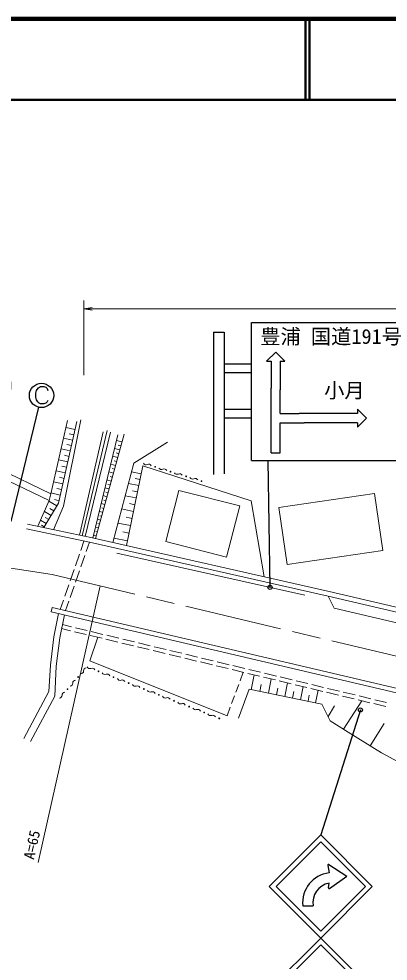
# Model space of a CAD drawing. Units: millimetres, scale not verified. Extents: x 40000 to 680000, y 20000 to 380000.
# Drawn here: x 262381 to 307946, y 263697 to 380000 of the extents above; entities that cross this region are included whole.
import ezdxf
from ezdxf.enums import TextEntityAlignment as Align

# ---------------------------------------------------------------- set-up
doc = ezdxf.new("R2010")
doc.units = ezdxf.units.MM
doc.header["$LTSCALE"] = 1000
doc.linetypes.add('CHAIN', pattern=[18.5, 12, -1.5, 3.5, -1.5])
for name, color, linetype, lineweight in [('M-BMK', 2, 'CHAIN', 13), ('M-BMK-HTXT', 7, 'Continuous', 13), ('M-STR-HTXT', 7, 'Continuous', 13), ('M-STR-STRC', 7, 'Continuous', 25), ('M-TTL', 2, 'Continuous', 140), ('M-TTL-LINE', 7, 'Continuous', 50), ('M-WORK', 1, 'Continuous', 13)]:
    doc.layers.add(name, color=color, linetype=linetype, lineweight=lineweight)
doc.styles.add('ＭＳ ゴシック', font='')
doc.styles.get('ＭＳ ゴシック').set_extended_font_data('MS Gothic')

# ---------------------------------------------------------------- blocks, each defined once
blk = doc.blocks.new('open_arrow')
at = {"color": 0, "linetype": 'Continuous', "lineweight": -2}
blk.add_lwpolyline([(7.5, 1.25), (0, 0), (7.5, -1.25)], dxfattribs=at)

msp = doc.modelspace()

# ---------------------------------------------------------------- linework, layer by layer
at = {"layer": 'M-BMK'}
msp.add_lwpolyline([(366673, 287622), (266488, 311420), (261372, 312200)], dxfattribs=at)
at = {"layer": 'M-BMK-HTXT'}
msp.add_line((272428, 310009), (264770, 275857), dxfattribs=at)
at = {"layer": 'M-STR-HTXT'}
for p, q in [((270412, 336030), (270412, 345223)), ((270412, 344223), (389363, 344223))]:
    msp.add_line(p, q, dxfattribs=at)
at = {"layer": 'M-STR-STRC'}
for p, q in [((291085, 325473), (291085, 342503)), ((291085, 342503), (311232, 342503)), ((286381, 341349), (287725, 341349)), ((286381, 341349), (286381, 323759)), ((287725, 341349), (287725, 323839)), ((294069, 338860), (292949, 337740)), ((295189, 337740), (294069, 338860)), ((287725, 337429), (291085, 337429)), ((292949, 337740), (293509, 337740)), ((293509, 337740), (293509, 334423)), ((294629, 337740), (294629, 334224)), ((294629, 337740), (295189, 337740)), ((291085, 336309), (287725, 336309)), ((264484, 333806), (264561, 334134)), ((264484, 333310), (264484, 333806)), ((264561, 334134), (264642, 334235)), ((264642, 334235), (264814, 334468)), ((264814, 334468), (265047, 334626)), ((265047, 334626), (265465, 334629)), ((265465, 334629), (265708, 334552)), ((265708, 334552), (265874, 334387)), ((265874, 334387), (265961, 334134)), ((293518, 326440), (293509, 334423)), ((294629, 331278), (294629, 334224)), ((264555, 332993), (264484, 333310)), ((264723, 332740), (264555, 332993)), ((264882, 332578), (264723, 332740)), ((265877, 332744), (265712, 332572)), ((265951, 332895), (265877, 332744)), ((261452, 317976), (264828, 332061)), ((265057, 332494), (264882, 332578)), ((265469, 332494), (265057, 332494)), ((265712, 332572), (265469, 332494)), ((287725, 331829), (291085, 331829)), ((305278, 330718), (304158, 331838)), ((304158, 331838), (304158, 331278)), ((291085, 330709), (287725, 330709)), ((294629, 331278), (296961, 331278)), ((304158, 331278), (296961, 331278)), ((304158, 329598), (305278, 330718)), ((294629, 326442), (294629, 330158)), ((294629, 330158), (297602, 330158)), ((304158, 330158), (297602, 330158)), ((304158, 330158), (304158, 329598)), ((293518, 326440), (294629, 326442)), ((291085, 325473), (311232, 325473)), ((293371, 309836), (293138, 325473)), ((304529, 294700), (299629, 279280)), ((300502, 275522), (300661, 274591)), ((300634, 275609), (302866, 274180)), ((300589, 272745), (300661, 273317)), ((300725, 272664), (302866, 274180)), ((297416, 270537), (298687, 270537))]:
    msp.add_line(p, q, dxfattribs=at)
for points in [[(299629, 266553), (305993, 272916), (299629, 279280), (293265, 272916)], [(299629, 267401), (305144, 272916), (299629, 278432), (294113, 272916)], [(299629, 253825), (305993, 260189), (299629, 266553), (293265, 260189)], [(299629, 254673), (305144, 260189), (299629, 265704), (294113, 260189)]]:
    msp.add_lwpolyline(points, close=True, dxfattribs=at)
for centre, radius in [((265177, 333520), 1500), ((265177, 333520), 1500), ((293371, 309836), 250), ((304529, 294700), 250)]:
    msp.add_circle(centre, radius, dxfattribs=at)
for centre, radius, start, end in [((301092, 270921), 3696, 96.70317, 185.95551), ((300587, 275536), 86.3, 57.38076, 189.69095), ((301092, 270921), 2435, 100.20397, 189.06004), ((300675, 272734), 86.3, 172.87498, 305.31121)]:
    msp.add_arc(centre, radius, start, end, dxfattribs=at)
at = {"layer": 'M-TTL'}
msp.add_line((680000, 380000), (40000, 380000), dxfattribs=at)
at = {"layer": 'M-TTL-LINE'}
for p, q in [((297750, 380000), (297750, 370000)), ((298250, 380000), (298250, 370000)), ((40000, 370000), (680000, 370000))]:
    msp.add_line(p, q, dxfattribs=at)
at = {"layer": 'M-WORK'}
for p, q in [((269306, 329335), (268202, 329581)), ((273273, 329204), (270189, 316201)), ((269010, 328011), (267898, 328259)), ((269158, 328673), (268606, 328796)), ((269883, 316266), (272804, 329017)), ((270549, 316124), (273672, 328993)), ((274587, 328665), (271511, 315915)), ((271829, 315844), (275367, 328740)), ((268712, 326676), (267590, 326926)), ((268861, 327343), (268305, 327467)), ((274838, 326811), (274183, 326991)), ((275102, 327775), (274418, 327963)), ((274970, 327293), (274628, 327387)), ((268562, 326003), (268001, 326128)), ((274573, 325847), (273948, 326018)), ((274706, 326329), (274378, 326419)), ((268412, 325330), (267280, 325582)), ((268260, 324651), (267694, 324777)), ((274309, 324882), (273714, 325046)), ((274441, 325365), (274129, 325450)), ((268109, 323972), (266968, 324227)), ((267956, 323288), (267385, 323415)), ((274044, 323918), (273479, 324073)), ((273912, 323436), (273629, 323513)), ((274176, 324400), (273879, 324482)), ((277484, 323855), (276277, 324103)), ((267803, 322603), (266653, 322860)), ((273780, 322954), (273244, 323100)), ((273647, 322471), (273380, 322545)), ((277187, 322407), (275899, 322671)), ((277336, 323131), (276732, 323255)), ((267495, 321223), (266335, 321482)), ((267649, 321913), (267074, 322042)), ((273250, 321025), (272775, 321155)), ((273515, 321989), (273010, 322128)), ((273383, 321507), (273130, 321576)), ((276870, 320862), (275496, 321144)), ((277028, 321634), (276385, 321766)), ((282124, 321799), (280504, 315479)), ((289629, 319875), (282124, 321799)), ((294472, 319678), (306269, 321413)), ((306269, 321413), (307305, 314374)), ((267064, 319879), (266083, 320468)), ((267339, 320527), (266759, 320657)), ((272986, 320061), (272541, 320183)), ((273118, 320543), (272881, 320608)), ((276701, 320037), (276014, 320178)), ((288010, 313556), (289629, 319875)), ((266357, 318702), (265531, 319198)), ((266711, 319290), (266220, 319585)), ((272721, 319096), (272306, 319210)), ((272589, 318614), (272381, 318671)), ((272854, 319578), (272631, 319639)), ((276532, 319213), (275066, 319514)), ((295507, 312639), (294472, 319678)), ((265762, 317710), (265066, 318128)), ((266060, 318206), (265646, 318454)), ((272457, 318132), (272071, 318238)), ((272324, 317650), (272132, 317702)), ((276171, 317454), (274606, 317775)), ((276351, 318333), (275618, 318484)), ((265505, 317282), (265157, 317490)), ((272192, 317167), (271837, 317265)), ((272060, 316685), (271882, 316734)), ((275978, 316515), (275196, 316675)), ((270015, 314396), (270412, 315540)), ((271113, 315390), (270705, 314240)), ((271928, 316203), (271602, 316292)), ((275785, 315576), (274116, 315919)), ((280504, 315479), (288010, 313556)), ((274490, 314047), (297675, 308876)), ((307305, 314374), (295507, 312639)), ((269360, 312507), (269852, 313924)), ((270537, 313768), (270036, 312355)), ((268704, 310618), (269196, 312035)), ((269868, 311884), (269367, 310470)), ((268048, 308728), (268540, 310145)), ((269200, 309999), (268698, 308585)), ((267487, 307112), (267884, 308256)), ((266499, 307344), (266373, 306809)), ((268531, 308114), (268122, 306963)), ((267645, 304747), (268754, 304480)), ((267762, 305233), (268871, 304967)), ((269357, 304850), (270815, 304499)), ((269240, 304363), (270698, 304013)), ((271185, 303896), (272643, 303545)), ((271301, 304382), (272760, 304031)), ((273246, 303914), (274704, 303563)), ((273129, 303428), (274588, 303077)), ((275074, 302960), (276532, 302610)), ((275190, 303447), (276649, 303096)), ((277018, 302493), (278477, 302142)), ((277135, 302979), (278593, 302628)), ((279079, 302511), (280538, 302160)), ((278963, 302025), (280421, 301674)), ((280907, 301557), (282366, 301206)), ((281024, 302043), (282482, 301693)), ((282968, 301576), (284427, 301225)), ((282852, 301090), (284310, 300739)), ((284796, 300622), (286255, 300271)), ((284913, 301108), (286371, 300757)), ((286741, 300154), (288199, 299803)), ((286858, 300640), (288316, 300290)), ((288802, 300173), (290260, 299822)), ((288685, 299686), (290144, 299336)), ((289682, 298307), (290074, 299353)), ((290630, 299219), (292088, 298868)), ((290747, 299705), (292205, 299354)), ((291055, 297197), (291429, 299027)), ((292691, 299237), (294150, 298886)), ((289156, 296902), (289507, 297838)), ((292109, 296982), (292289, 297860)), ((292575, 298751), (294033, 298400)), ((293163, 296767), (293522, 298523)), ((294519, 298283), (295977, 297933)), ((294636, 298770), (296094, 298419)), ((295187, 296353), (295531, 298040)), ((296464, 297816), (297922, 297465)), ((296580, 298302), (298039, 297951)), ((298525, 297834), (299983, 297483)), ((294175, 296560), (294347, 297403)), ((296158, 296155), (296324, 296965)), ((297130, 295957), (297460, 297576)), ((298408, 297348), (299867, 296997)), ((298995, 295576), (299313, 297130)), ((300353, 296880), (301811, 296529)), ((300469, 297366), (301928, 297016)), ((302414, 296899), (303872, 296548)), ((288631, 295497), (288981, 296434)), ((298063, 295766), (298221, 296544)), ((302297, 296413), (303756, 296062)), ((302437, 292317), (304717, 295830)), ((304242, 295945), (305700, 295594)), ((304358, 296431), (305817, 296080)), ((306186, 295477), (307645, 295126)), ((306303, 295963), (307761, 295613)), ((288064, 293983), (288456, 295029)), ((300548, 293882), (301346, 295212)), ((305745, 290267), (307440, 293031))]:
    msp.add_line(p, q, dxfattribs=at)
for points in [[(266333, 321392), (259813, 324519), (260845, 328116), (261298, 331954), (261392, 334980), (261204, 337232), (260899, 339108), (260547, 340445)], [(252593, 338841), (255083, 330373), (256365, 321418), (256693, 320667), (257131, 320073), (260133, 323435), (266122, 320558), (264735, 317365)], [(265462, 317210), (267272, 320225), (269524, 330311)], [(266122, 320558), (266333, 321392), (268398, 330428)], [(270016, 330522), (267905, 319873), (266673, 316952)], [(273969, 315360), (276559, 325171), (280719, 327735)], [(275663, 314978), (277685, 324835), (291054, 320507), (292659, 311138)], [(263465, 317636), (271242, 315976), (300683, 309326), (336950, 300841), (361462, 295177)], [(263340, 317049), (271113, 315390), (300548, 308741), (336815, 300256), (361327, 294592)], [(300548, 308741), (301299, 307257), (336727, 298955), (386438, 287310), (429043, 277318), (445649, 274644)], [(266499, 307344), (365054, 284236), (401649, 275277), (427316, 268601)], [(262991, 291173), (266071, 296989), (266298, 300234), (266696, 303729), (267272, 306598)], [(268008, 306425), (267423, 303588), (267001, 300093), (266837, 296411), (263811, 290805)], [(266373, 306809), (364926, 283701), (401514, 274743), (427178, 268069)], [(272115, 303672), (271154, 300761), (288064, 293983)], [(395420, 270852), (389397, 267460), (331799, 279539), (328668, 280313), (323930, 281649), (319356, 283385), (315791, 284933), (311781, 286880), (307137, 289413), (303009, 291946), (300804, 293377), (299772, 295417), (290812, 297247), (289475, 293682)]]:
    msp.add_lwpolyline(points, dxfattribs=at)
for centre in [(279190, 324703), (281102, 324116), (283014, 323528), (284926, 322940), (272204, 299472), (269701, 298768), (274067, 298745), (275930, 298019), (268376, 297270), (277794, 297292), (279657, 296566), (281521, 295839), (283384, 295113), (285247, 294386), (287111, 293660)]:
    msp.add_circle(centre, 50, dxfattribs=at)
for centre, start, end in [((278073, 325321), 209.31012, 296.51576), ((278396, 324673), 29.31012, 116.51576), ((279984, 324734), 209.31012, 296.51576), ((280308, 324085), 29.31012, 116.51576), ((281896, 324146), 209.31012, 296.51576), ((282220, 323497), 29.31012, 116.51576), ((283808, 323558), 209.31012, 296.51576), ((284132, 322910), 29.31012, 116.51576), ((270002, 299503), 274.89322, 2.09886), ((270726, 299530), 94.89322, 182.09886), ((271134, 300170), 205.09752, 292.30316), ((271410, 299499), 25.09752, 112.30316), ((272998, 299444), 205.09752, 292.30316), ((273273, 298773), 25.09752, 112.30316), ((268676, 298005), 274.89322, 2.09886), ((269401, 298032), 94.89322, 182.09886), ((274861, 298717), 205.09752, 292.30316), ((275136, 298046), 25.09752, 112.30316), ((276725, 297991), 205.09752, 292.30316), ((268075, 296534), 94.89322, 182.09886), ((277000, 297320), 25.09752, 112.30316), ((278588, 297264), 205.09752, 292.30316), ((278863, 296593), 25.09752, 112.30316), ((267351, 296508), 274.89322, 2.09886), ((280451, 296538), 205.09752, 292.30316), ((280727, 295867), 25.09752, 112.30316), ((282315, 295811), 205.09752, 292.30316), ((282590, 295141), 25.09752, 112.30316), ((284178, 295085), 205.09752, 292.30316), ((284453, 294414), 25.09752, 112.30316), ((286042, 294358), 205.09752, 292.30316), ((286317, 293688), 25.09752, 112.30316)]:
    msp.add_arc(centre, 362, start, end, dxfattribs=at)

# ---------------------------------------------------------------- block references
at = {"layer": 'M-STR-HTXT', "xscale": 133, "yscale": 133}
msp.add_blockref('open_arrow', (270412, 344223), dxfattribs=at)

# ---------------------------------------------------------------- texts
at = {"layer": 'M-BMK-HTXT', "style": 'ＭＳ ゴシック'}
msp.add_text('A=65', height=1320, rotation=77.361, dxfattribs=at).set_placement((263991, 278059), align=Align.MIDDLE_CENTER)
at = {"layer": 'M-STR-STRC', "style": 'ＭＳ ゴシック'}
msp.add_text('豊浦 国道191号', height=1833, dxfattribs=at).set_placement((292164, 339330), align=Align.BOTTOM_LEFT)
msp.add_text('小月', height=1833, dxfattribs=at).set_placement((305047, 332674), align=Align.BOTTOM_RIGHT)

doc.saveas('drawing.dxf')
